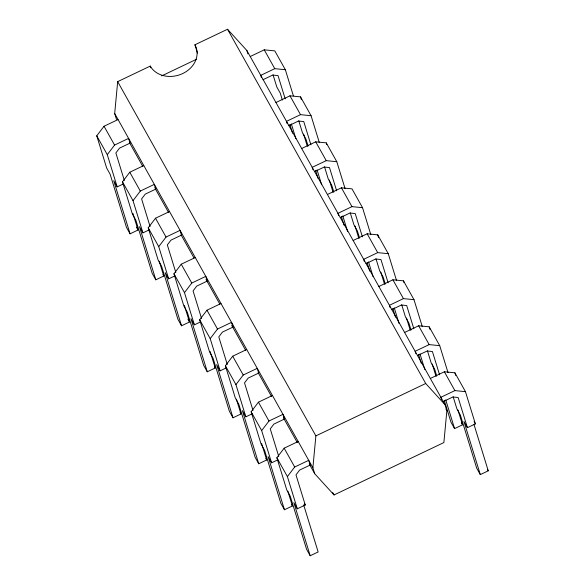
<?xml version="1.0" encoding="UTF-8"?>
<svg xmlns="http://www.w3.org/2000/svg" width="585" height="585" viewBox="0 0 585 585"><rect width="100%" height="100%" fill="white"/><g stroke="black" fill="none" stroke-linecap="round" stroke-linejoin="round"><path stroke-width="0.88" d="M116.51 119.457L114.689 113.527L117.68 81.637L150.272 66.09A24.855 20.607 -17.1 0 0 182.725 73.549A24.855 20.607 -17.1 0 0 194.922 44.796L227.514 29.25L246.848 50.493L445.046 404.747L446.867 410.67L443.883 442.56L334.05 494.954L314.708 473.711L309.809 464.951M314.708 473.711L312.887 467.788L315.878 435.891L117.68 81.637M132.934 213.474L138.023 230.022L130.082 233.817L126.47 227.368L110.126 174.235L106.66 168.041L96.752 135.815L104.042 126.243L118.06 119.559M123.559 183.844L117.197 186.871L107.282 154.652L114.58 145.08L128.598 138.389L130.053 143.12L119.515 148.144L115.867 152.934L124.349 180.502M159.2 261.21L163.756 276.018L155.807 279.805L152.202 273.363L135.859 220.223L132.393 214.037L122.477 181.811L129.775 172.239L143.793 165.548M149.285 229.832L142.93 232.867L133.014 200.64L140.312 191.068L154.33 184.377L155.785 189.109L145.248 194.132L141.599 198.922L150.082 226.49M184.399 305.458L189.489 322.006L181.54 325.794L177.935 319.351L161.592 266.219L158.125 260.025L148.21 227.799L155.508 218.227L169.526 211.543M175.017 275.82L168.663 278.855L158.747 246.629L166.038 237.057L180.063 230.373L181.518 235.097L170.981 240.128L167.332 244.91L175.814 272.478M210.125 351.446L215.221 367.994L207.273 371.789L203.668 365.34L187.317 312.207L183.858 306.014L173.942 273.787L181.24 264.215L195.258 257.532M200.75 321.816L194.388 324.843L184.48 292.624L191.77 283.052L205.788 276.361L207.244 281.092L196.706 286.116L193.065 290.906L201.54 318.474M236.398 399.182L240.954 413.99L233.005 417.778L229.4 411.335L213.05 358.195L209.584 352.009L199.675 319.783L206.966 310.211L220.984 303.52M226.483 367.804L220.121 370.839L210.205 338.613L217.503 329.041L231.521 322.35L232.976 327.081L222.439 332.104L218.79 336.894L227.273 364.462M261.59 443.43L266.68 459.978L258.731 463.766L255.126 457.324L238.782 404.191L235.316 397.997L225.4 365.771L232.698 356.199L246.716 349.516M252.208 413.792L245.854 416.827L235.938 384.601L243.236 375.029L257.254 368.345L258.709 373.069L248.172 378.1L244.523 382.882L253.005 410.451M287.857 491.159L292.412 505.966L284.464 509.762L280.858 503.312L264.515 450.179L261.049 443.986L251.133 411.76L258.431 402.188L272.449 395.504M277.941 459.788L271.586 462.815L261.67 430.597L268.968 421.017L282.986 414.334L284.442 419.065L273.904 424.088L270.255 428.878L278.738 456.446M303.673 504.921L318.145 551.962L310.196 555.75L306.591 549.308L290.24 496.168L286.782 489.981L276.866 457.755L284.164 448.183L298.182 441.492M297.312 508.811L287.403 476.585L294.694 467.013L308.712 460.322L310.167 465.053L299.63 470.077L295.988 474.866L305.26 505.016L297.312 508.811L293.853 502.617L310.196 555.75M161.665 75.889L196.567 59.239M250.219 56.526L264.237 49.835L274.804 50.888L285.341 69.717L293.377 95.845M285.341 69.717L274.774 68.664L260.756 75.355L261.48 77.717M263.023 79.692L272.749 75.055L278.029 75.582L285.188 98.843M275.952 102.514L289.97 95.823L300.536 96.883L311.074 115.713L319.373 142.711M311.074 115.713L300.507 114.66L286.489 121.344L287.213 123.706M288.749 125.687L298.482 121.044L303.761 121.57L310.913 144.831M301.684 148.502L315.703 141.819L326.269 142.872L336.799 161.701L345.106 188.699M336.799 161.701L326.24 160.648L312.214 167.332L312.946 169.701M314.481 171.676L324.207 167.039L329.494 167.566L336.646 190.827M327.41 194.491L341.435 187.807L351.995 188.86L362.532 207.69L370.839 234.695M362.532 207.69L351.965 206.637L337.947 213.328L338.678 215.689M340.214 217.664L349.94 213.028L355.219 213.554L362.378 236.815M353.143 240.486L367.161 233.795L377.727 234.848L388.264 253.685L396.572 280.683M388.264 253.685L377.698 252.625L363.68 259.316L364.404 261.678M365.947 263.659L375.672 259.016L380.952 259.543L388.111 282.804M378.875 286.474L392.893 279.791L403.46 280.844L413.997 299.674L422.297 326.671M413.997 299.674L403.431 298.621L389.413 305.304L390.136 307.673M391.679 309.648L401.405 305.012L406.685 305.538L413.844 328.799M404.608 332.463L418.626 325.779L429.193 326.832L439.723 345.662L448.03 372.667M439.723 345.662L429.163 344.609L415.138 351.3L415.869 353.662M417.405 355.636L427.13 351L432.417 351.526L439.569 374.788M430.341 378.458L444.359 371.767L454.918 372.82L465.455 391.657L475.371 423.876L467.422 427.672L463.956 421.478L480.307 474.61L488.248 470.823L474.047 424.659M315.878 435.891L425.712 383.504L445.046 404.747M465.455 391.657L454.889 390.597L440.871 397.288L441.602 399.65M443.137 401.632L452.863 396.988L458.143 397.515L467.422 427.672M444.271 400.396L450.969 422.173L454.574 428.622L462.523 424.827L457.967 410.019M474.069 421.558L475.371 423.876M264.237 49.835L274.774 68.664M289.97 95.823L300.507 114.66M315.703 141.819L326.24 160.648M341.435 187.807L351.965 206.637M367.161 233.795L377.698 252.625M392.893 279.791L403.431 298.621M418.626 325.779L429.163 344.609M444.359 371.767L454.889 390.597M461.316 422.684L462.523 424.827M487.451 469.389L488.248 470.823M445.975 409.083L446.867 410.67M480.307 474.61L476.695 468.168L460.351 415.036L456.885 408.842L453.178 396.776M227.514 29.25L425.712 383.504M332.711 492.563L334.05 494.954M114.689 113.527L312.887 467.788M154.908 187.536L155.785 189.109M206.366 279.52L207.244 281.092M232.099 325.509L232.976 327.081M283.564 417.493L284.442 419.065M309.289 463.481L310.167 465.053M129.431 142.543L142.791 166.425M155.259 188.714L168.626 212.596M181.094 234.885L194.008 257.97M206.037 279.469L219.843 304.142M231.872 325.64L245.678 350.32M258.146 372.608L271.506 396.491M283.981 418.78L297.341 442.662M104.042 126.243L114.58 145.08M129.775 172.239L140.312 191.068M155.508 218.227L166.038 237.057M181.24 264.215L191.77 283.052M206.966 310.211L217.503 329.041M232.698 356.199L243.236 375.029M258.431 402.188L268.968 421.017M284.164 448.183L294.694 467.013M304.397 503.473L305.26 505.016M96.752 135.815L107.282 154.652M122.477 181.811L133.014 200.64M148.21 227.799L158.747 246.629M173.942 273.787L184.48 292.624M199.675 319.783L210.205 338.613M225.4 365.771L235.938 384.601M251.133 411.76L261.67 430.597M276.866 457.755L287.403 476.585M117.197 186.871L113.731 180.685L130.082 233.817M142.93 232.867L139.464 226.673L155.807 279.805M168.663 278.855L165.197 272.661L181.54 325.794M194.388 324.843L190.929 318.657L207.273 371.789M220.121 370.839L216.655 364.645L233.005 417.778M245.854 416.827L242.387 410.633L258.731 463.766M271.586 462.815L268.12 456.629L284.464 509.762M136.422 227.163L138.023 230.022M162.959 274.584L163.756 276.018M187.887 319.139L189.489 322.006M214.417 366.561L215.221 367.994M240.15 412.557L240.954 413.99M265.882 458.545L266.68 459.978M291.608 504.533L292.412 505.966M454.918 372.82L455.722 375.438M429.193 326.832L429.997 329.443M445.733 399.877L454.574 428.622M436.761 376.009L434.618 369.04L431.16 362.846L427.445 350.788M432.235 364.031L435.986 376.228M403.46 280.844L403.994 282.584M420.001 353.888L424.82 369.566M411.036 330.02L408.893 323.052L405.427 316.858L401.712 304.8M418.538 354.408L421.215 363.117M406.502 318.043L410.253 330.233M377.727 234.848L378.532 237.466M394.268 307.893L399.094 323.571M385.303 284.032L383.16 277.063L379.694 270.87L375.987 258.804M392.806 308.419L395.482 317.128M380.769 272.047L384.521 284.244M368.535 261.904L373.091 276.712M359.57 238.036L357.428 231.068L353.962 224.874L350.254 212.816M367.073 262.424L369.757 271.14M355.044 226.059L358.795 238.256M326.269 142.872L326.803 144.612M342.803 215.916L347.629 231.594M333.838 192.048L331.695 185.079L328.229 178.886L324.521 166.827M341.34 216.435L344.024 225.145M329.311 180.07L333.062 192.26M300.536 96.883L301.341 99.494M317.077 169.921L321.633 184.728M308.112 146.06L305.962 139.091L302.503 132.897L298.789 120.832M315.615 170.447L318.028 178.286M303.578 134.075L307.33 146.272M291.345 123.932L295.9 138.74M282.38 100.064L280.237 93.095L276.771 86.902L273.063 74.843M289.882 124.451L292.558 133.168M246.848 50.493L247.886 53.879M194.922 44.796L197.474 53.096M150.272 66.09L150.784 67.75"/></g></svg>
